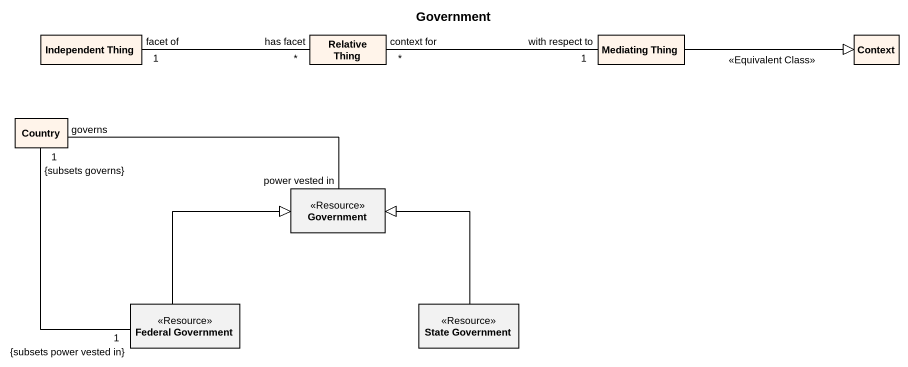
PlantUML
@startuml
title Government
hide circle
hide empty members
class "Independent Thing" as Independent_Thing #FFF4EA
class "Relative Thing" as Relative_Thing #FFF4EA
class "Mediating Thing" as Mediating_Thing #FFF4EA
class Context #FFF4EA
class Country #FFF4EA
class Government <<Resource>>
class "Federal Government" as Federal_Government <<Resource>>
class "State Government" as State_Government <<Resource>>
Independent_Thing "facet of\n1" -right- "has facet\n*" Relative_Thing
Relative_Thing "context for\n*" -right- "with respect to\n1" Mediating_Thing
Mediating_Thing -right-|> Context : <<Equivalent Class>>
Country "governs" -right- "power vested in" Government
Country "1\n{subsets governs}" -- "1\n{subsets power vested in}" Federal_Government
Federal_Government -up-|> Government
State_Government -up-|> Government
@enduml
